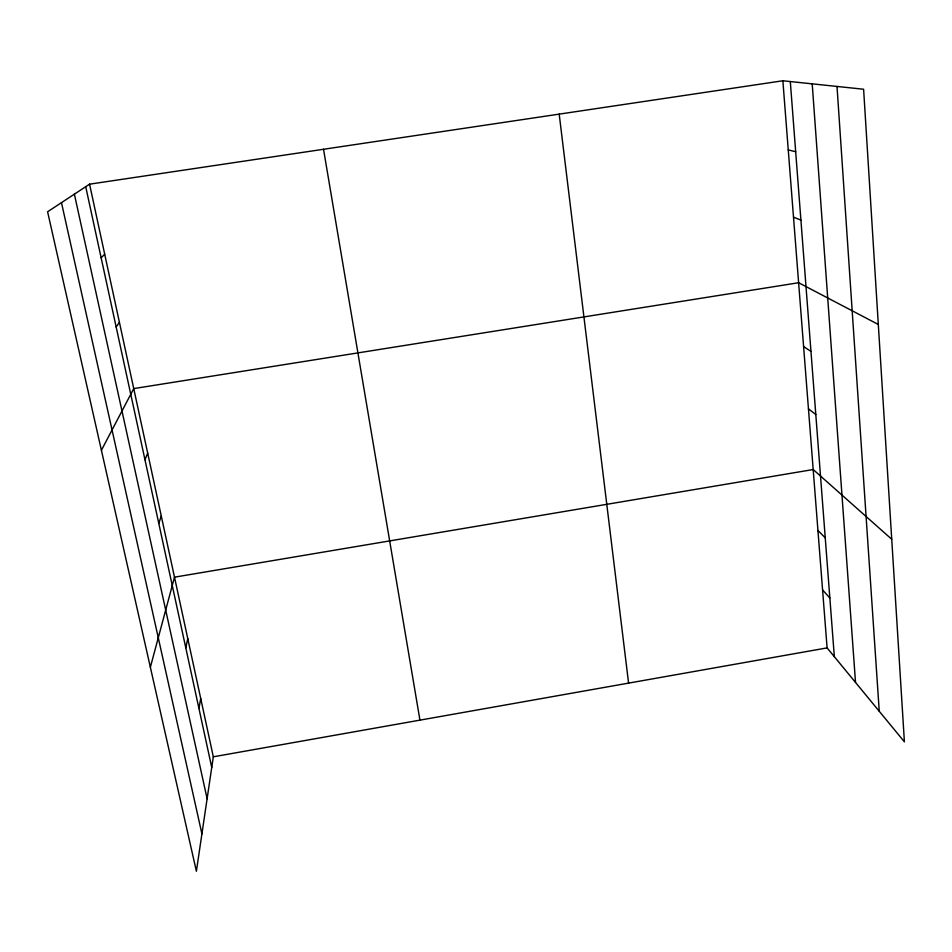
<?xml version="1.0" encoding="UTF-8"?>
<svg xmlns="http://www.w3.org/2000/svg" width="952" height="952" viewBox="0 0 952 952"><rect width="100%" height="100%" fill="white"/><g stroke="black" fill="none" stroke-linecap="round" stroke-linejoin="round"><path stroke-width="1.43" d="M89.559 184.176L213.319 756.804L196.386 871.235L47.6 211.772L89.559 184.176L782.865 80.765L863.607 89.238L904.4 741.834L827.098 647.895L782.865 80.765M198.932 708.419L200.717 698.482M185.771 647.8L187.782 638.625M150.368 667.233L174.502 577.174L813.187 469.538L891.738 539.26M158.794 523.469L161.269 515.96M144.966 459.745L147.691 453.116M101.412 450.26L133.744 388.594L798.621 282.732L878.315 324.477M116.156 327L119.416 322.3M101.15 257.837L104.696 254.196M213.319 756.804L827.098 647.895M788.256 149.892L795.682 151.749M793.516 217.187L800.918 220.079M803.607 346.599L810.973 351.395M808.462 408.848L815.804 414.525M817.947 530.502L825.241 537.82M822.587 589.942L829.846 598.011M61.475 202.645L201.919 833.904M74.375 194.16L207.12 798.764M85.716 186.699L211.749 767.479M323.525 149.285L419.939 720.14M559.193 114.133L628.582 683.119M790.303 81.551L834.345 656.702M812.211 83.847L855.527 682.441M837.01 86.454L879.255 711.287"/></g></svg>
